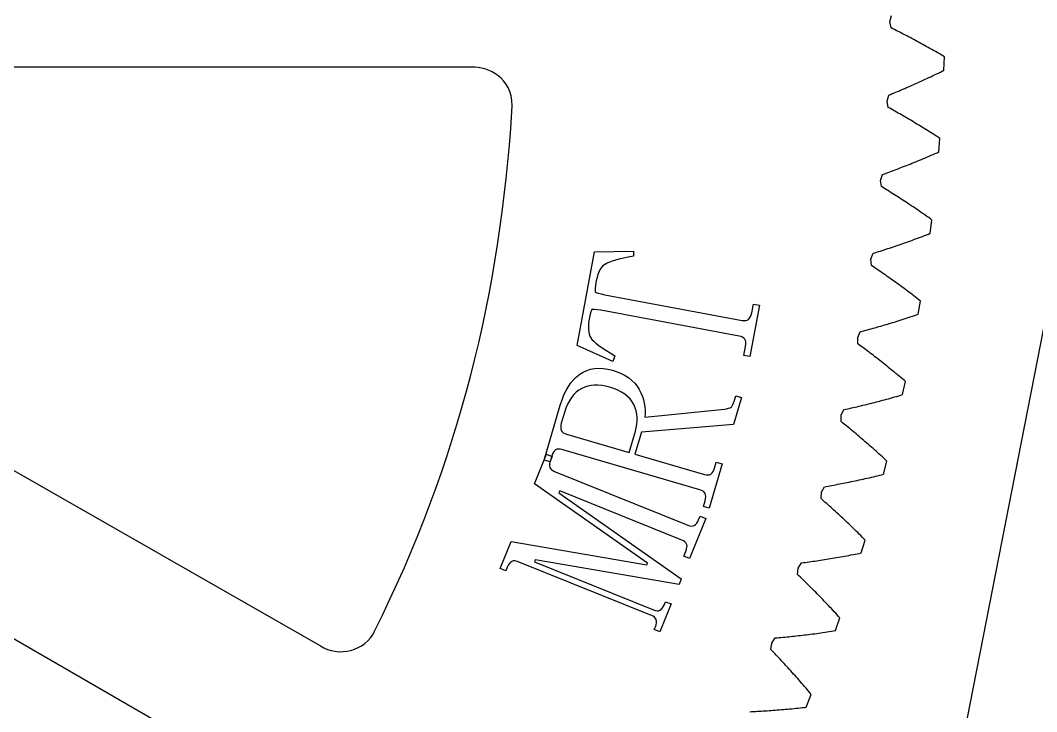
# Model space of a CAD drawing. Extents: x -19 to 488, y 50 to 261.
# Drawn here: x 139.1 to 194.9, y 115.1 to 153.1 of the extents above; entities that cross this region are included whole.
import ezdxf

# ---------------------------------------------------------------- set-up
doc = ezdxf.new("R2010")
doc.units = 0
doc.layers.get('0').update_dxf_attribs({"linetype": 'CONTINUOUS'})

msp = doc.modelspace()

# ---------------------------------------------------------------- linework, layer by layer
at = {"color": 5}
for p, q in [((187.292728, 95.451014), (200.768331, 164.496178)), ((186.804227, 152.989089), (186.884632, 153.327051)), ((186.874133, 152.648789), (186.804227, 152.989089)), ((186.804227, 152.989089), (186.804227, 152.989089)), ((186.966984, 152.60273), (186.874133, 152.648789)), ((187.06023, 152.55622), (186.966984, 152.60273)), ((187.153815, 152.50923), (187.06023, 152.55622)), ((187.247767, 152.461785), (187.153815, 152.50923)), ((187.342086, 152.413892), (187.247767, 152.461785)), ((187.436715, 152.365519), (187.342086, 152.413892)), ((187.531739, 152.316698), (187.436715, 152.365519)), ((187.627074, 152.267391), (187.531739, 152.316698)), ((187.722775, 152.217607), (187.627074, 152.267391)), ((187.818844, 152.167374), (187.722775, 152.217607)), ((187.915223, 152.116659), (187.818844, 152.167374)), ((188.011968, 152.065461), (187.915223, 152.116659)), ((188.109025, 152.013817), (188.011968, 152.065461)), ((188.206448, 151.961659), (188.109025, 152.013817)), ((188.304181, 151.909028), (188.206448, 151.961659)), ((188.402282, 151.855911), (188.304181, 151.909028)), ((188.500693, 151.802317), (188.402282, 151.855911)), ((188.599442, 151.748246), (188.500693, 151.802317)), ((188.69853, 151.693664), (188.599442, 151.748246)), ((188.797929, 151.6386), (188.69853, 151.693664)), ((188.897666, 151.583033), (188.797929, 151.6386)), ((188.997742, 151.526981), (188.897666, 151.583033)), ((189.098101, 151.470423), (188.997742, 151.526981)), ((189.198826, 151.413386), (189.098101, 151.470423)), ((189.299833, 151.355844), (189.198826, 151.413386)), ((189.401179, 151.297791), (189.299833, 151.355844)), ((189.502836, 151.23923), (189.401179, 151.297791)), ((189.604802, 151.180189), (189.502836, 151.23923)), ((189.70708, 151.120612), (189.604802, 151.180189)), ((189.791605, 151.061145), (189.70708, 151.120612)), ((189.76454, 150.330725), (189.791605, 151.061145)), ((164.036367, 150.493517), (105.53297, 150.499359)), ((189.042672, 149.973884), (189.14732, 150.023301)), ((189.14732, 150.023301), (189.252307, 150.073229)), ((189.252307, 150.073229), (189.35766, 150.123631)), ((189.35766, 150.123631), (189.463381, 150.17449)), ((189.463381, 150.17449), (189.56944, 150.225852)), ((189.56944, 150.225852), (189.675838, 150.277668)), ((189.675838, 150.277668), (189.76454, 150.330725)), ((187.815203, 149.416946), (187.915448, 149.460835)), ((187.915448, 149.460835), (188.016089, 149.505172)), ((188.016089, 149.505172), (188.117096, 149.549989)), ((188.117096, 149.549989), (188.21847, 149.595229)), ((188.21847, 149.595229), (188.320212, 149.640949)), ((188.320212, 149.640949), (188.42232, 149.687118)), ((188.42232, 149.687118), (188.524823, 149.733741)), ((188.524823, 149.733741), (188.627664, 149.780815)), ((188.627664, 149.780815), (188.730873, 149.828401)), ((188.730873, 149.828401), (188.834449, 149.876407)), ((188.834449, 149.876407), (188.938363, 149.924921)), ((188.938363, 149.924921), (189.042672, 149.973884)), ((186.642683, 148.629126), (186.737566, 148.963302)), ((186.737566, 148.963302), (186.833606, 149.002393)), ((186.833606, 149.002393), (186.930041, 149.041876)), ((186.930041, 149.041876), (187.026844, 149.081807)), ((187.026844, 149.081807), (187.124041, 149.122168)), ((187.124041, 149.122168), (187.221633, 149.162946)), ((187.221633, 149.162946), (187.319593, 149.204182)), ((187.319593, 149.204182), (187.417947, 149.245838)), ((187.417947, 149.245838), (187.516697, 149.287943)), ((187.516697, 149.287943), (187.615813, 149.330502)), ((187.615813, 149.330502), (187.715325, 149.373512)), ((187.715325, 149.373512), (187.815203, 149.416946)), ((186.697885, 148.286138), (186.642683, 148.629126)), ((186.642683, 148.629126), (186.642683, 148.629126)), ((186.788676, 148.2361), (186.697885, 148.286138)), ((186.879834, 148.185611), (186.788676, 148.2361)), ((186.97133, 148.13467), (186.879834, 148.185611)), ((187.063137, 148.083221), (186.97133, 148.13467)), ((187.155283, 148.031292), (187.063137, 148.083221)), ((187.247767, 147.978914), (187.155283, 148.031292)), ((187.34059, 147.926054), (187.247767, 147.978914)), ((187.433752, 147.872683), (187.34059, 147.926054)), ((187.527224, 147.818835), (187.433752, 147.872683)), ((187.621006, 147.76451), (187.527224, 147.818835)), ((104.903775, 147.711923), (155.552386, 118.716373)), ((187.715127, 147.709699), (187.621006, 147.76451)), ((187.809559, 147.654387), (187.715127, 147.709699)), ((187.904329, 147.598589), (187.809559, 147.654387)), ((187.99941, 147.542313), (187.904329, 147.598589)), ((188.094801, 147.48553), (187.99941, 147.542313)), ((188.190502, 147.428242), (188.094801, 147.48553)), ((188.286542, 147.370468), (188.190502, 147.428242)), ((188.382865, 147.312164), (188.286542, 147.370468)), ((188.479498, 147.253374), (188.382865, 147.312164)), ((188.576441, 147.194108), (188.479498, 147.253374)), ((188.673695, 147.134305), (188.576441, 147.194108)), ((188.771259, 147.073997), (188.673695, 147.134305)), ((188.869106, 147.013178), (188.771259, 147.073997)), ((188.967262, 146.951851), (188.869106, 147.013178)), ((189.06573, 146.890016), (188.967262, 146.951851)), ((189.164479, 146.827645), (189.06573, 146.890016)), ((189.263511, 146.764794), (189.164479, 146.827645)), ((189.362853, 146.701379), (189.263511, 146.764794)), ((189.462478, 146.637481), (189.362853, 146.701379)), ((189.54435, 146.574432), (189.462478, 146.637481)), ((189.485902, 145.845876), (189.54435, 146.574432)), ((188.74933, 145.520389), (188.85601, 145.56529)), ((188.85601, 145.56529), (188.963057, 145.610643)), ((188.963057, 145.610643), (189.070499, 145.656451)), ((189.070499, 145.656451), (189.178308, 145.702733)), ((189.178308, 145.702733), (189.286456, 145.749469)), ((189.286456, 145.749469), (189.394998, 145.796684)), ((189.394998, 145.796684), (189.485902, 145.845876)), ((187.397401, 144.977675), (187.499058, 145.016791)), ((187.499058, 145.016791), (187.601109, 145.056331)), ((187.601109, 145.056331), (187.703556, 145.096293)), ((187.703556, 145.096293), (187.806398, 145.136708)), ((187.806398, 145.136708), (187.909606, 145.177548)), ((187.909606, 145.177548), (188.013238, 145.218834)), ((188.013238, 145.218834), (188.117237, 145.260578)), ((188.117237, 145.260578), (188.221631, 145.30277)), ((188.221631, 145.30277), (188.32642, 145.345383)), ((188.32642, 145.345383), (188.431576, 145.388453)), ((188.431576, 145.388453), (188.537099, 145.431969)), ((188.537099, 145.431969), (188.643046, 145.47597)), ((188.643046, 145.47597), (188.74933, 145.520389)), ((186.293715, 144.280138), (186.402907, 144.609943)), ((186.402907, 144.609943), (186.500527, 144.644851)), ((186.500527, 144.644851), (186.598571, 144.680157)), ((186.598571, 144.680157), (186.69701, 144.715861)), ((186.69701, 144.715861), (186.795845, 144.752011)), ((186.795845, 144.752011), (186.895102, 144.788558)), ((186.895102, 144.788558), (186.994755, 144.825529)), ((186.994755, 144.825529), (187.094803, 144.862927)), ((187.094803, 144.862927), (187.195274, 144.900773)), ((187.195274, 144.900773), (187.29614, 144.939014)), ((187.29614, 144.939014), (187.397401, 144.977675)), ((186.334101, 143.935093), (186.293715, 144.280138)), ((186.293715, 144.280138), (186.293715, 144.280138)), ((186.42269, 143.881217), (186.334101, 143.935093)), ((186.51159, 143.82683), (186.42269, 143.881217)), ((186.600773, 143.771997), (186.51159, 143.82683)), ((186.690294, 143.716653), (186.600773, 143.771997)), ((186.780153, 143.660827), (186.690294, 143.716653)), ((186.870295, 143.604498), (186.780153, 143.660827)), ((186.960747, 143.547684), (186.870295, 143.604498)), ((187.05151, 143.490364), (186.960747, 143.547684)), ((187.142583, 143.432568), (187.05151, 143.490364)), ((187.233938, 143.374233), (187.142583, 143.432568)), ((187.325632, 143.315415), (187.233938, 143.374233)), ((187.417608, 143.256123), (187.325632, 143.315415)), ((187.509867, 143.196289), (187.417608, 143.256123)), ((187.602436, 143.13595), (187.509867, 143.196289)), ((187.695315, 143.075131), (187.602436, 143.13595)), ((187.788448, 143.013776), (187.695315, 143.075131)), ((187.881892, 142.951913), (187.788448, 143.013776)), ((187.975646, 142.889541), (187.881892, 142.951913)), ((188.069655, 142.826662), (187.975646, 142.889541)), ((188.163973, 142.76325), (188.069655, 142.826662)), ((188.258546, 142.699324), (188.163973, 142.76325)), ((188.353429, 142.634867), (188.258546, 142.699324)), ((188.448566, 142.569897), (188.353429, 142.634867)), ((188.544014, 142.504424), (188.448566, 142.569897)), ((188.639715, 142.438384), (188.544014, 142.504424)), ((188.735671, 142.371836), (188.639715, 142.438384)), ((188.831909, 142.30478), (188.735671, 142.371836)), ((188.928429, 142.237157), (188.831909, 142.30478)), ((189.025203, 142.169031), (188.928429, 142.237157)), ((189.014563, 141.377141), (189.10431, 142.102508)), ((189.10431, 142.102508), (189.025203, 142.169031)), ((188.156579, 141.043836), (188.26467, 141.083661)), ((188.26467, 141.083661), (188.373185, 141.123903)), ((188.373185, 141.123903), (188.482094, 141.164627)), ((188.482094, 141.164627), (188.591399, 141.205775)), ((188.591399, 141.205775), (188.701099, 141.247347)), ((188.701099, 141.247347), (188.811165, 141.289401)), ((188.811165, 141.289401), (188.921627, 141.331901)), ((188.921627, 141.331901), (189.014563, 141.377141)), ((151.470597, 111.734455), (100.808099, 140.991222)), ((186.583416, 140.49799), (186.685411, 140.531465)), ((186.685411, 140.531465), (186.787801, 140.565329)), ((186.787801, 140.565329), (186.890643, 140.599619)), ((186.890643, 140.599619), (186.99388, 140.634304)), ((186.99388, 140.634304), (187.09754, 140.669415)), ((187.09754, 140.669415), (187.201624, 140.704947)), ((187.201624, 140.704947), (187.306102, 140.740902)), ((187.306102, 140.740902), (187.410976, 140.777252)), ((187.410976, 140.777252), (187.516302, 140.814054)), ((187.516302, 140.814054), (187.621994, 140.851279)), ((187.621994, 140.851279), (187.728109, 140.888925)), ((187.728109, 140.888925), (187.83462, 140.926996)), ((187.83462, 140.926996), (187.941526, 140.96552)), ((187.941526, 140.96552), (188.048855, 141.004441)), ((188.048855, 141.004441), (188.156579, 141.043836)), ((185.757972, 139.9502), (185.881247, 140.274978)), ((185.881247, 140.274978), (185.980279, 140.305659)), ((185.980279, 140.305659), (186.079734, 140.336729)), ((186.079734, 140.336729), (186.179641, 140.368171)), ((186.179641, 140.368171), (186.279942, 140.400034)), ((186.279942, 140.400034), (186.380668, 140.432292)), ((186.380668, 140.432292), (186.481844, 140.464945)), ((186.481844, 140.464945), (186.583416, 140.49799)), ((185.783485, 139.603713), (185.757972, 139.9502)), ((185.757972, 139.9502), (185.757972, 139.9502)), ((185.869676, 139.546086), (185.783485, 139.603713)), ((185.956121, 139.487948), (185.869676, 139.546086)), ((186.042904, 139.429299), (185.956121, 139.487948)), ((186.12997, 139.370177), (186.042904, 139.429299)), ((186.217317, 139.310515), (186.12997, 139.370177)), ((186.304947, 139.250371), (186.217317, 139.310515)), ((186.39286, 139.189724), (186.304947, 139.250371)), ((186.481082, 139.128563), (186.39286, 139.189724)), ((186.569587, 139.06687), (186.481082, 139.128563)), ((186.658374, 139.004699), (186.569587, 139.06687)), ((186.747415, 138.941986), (186.658374, 139.004699)), ((186.836767, 138.878769), (186.747415, 138.941986)), ((186.926372, 138.815015), (186.836767, 138.878769)), ((187.01626, 138.750781), (186.926372, 138.815015)), ((187.10643, 138.685983), (187.01626, 138.750781)), ((187.196854, 138.620705), (187.10643, 138.685983)), ((187.28756, 138.554865), (187.196854, 138.620705)), ((187.378521, 138.488512), (187.28756, 138.554865)), ((187.469735, 138.421656), (187.378521, 138.488512)), ((187.561231, 138.35423), (187.469735, 138.421656)), ((187.652982, 138.286299), (187.561231, 138.35423)), ((187.744986, 138.217832), (187.652982, 138.286299)), ((187.837273, 138.148832), (187.744986, 138.217832)), ((187.929785, 138.079289), (187.837273, 138.148832)), ((188.022552, 138.009214), (187.929785, 138.079289)), ((188.115572, 137.938602), (188.022552, 138.009214)), ((188.208847, 137.867453), (188.115572, 137.938602)), ((188.302375, 137.795772), (188.208847, 137.867453)), ((188.396129, 137.723523), (188.302375, 137.795772)), ((188.351425, 136.932821), (188.472301, 137.653673)), ((188.472301, 137.653673), (188.396129, 137.723523)), ((187.370562, 136.602025), (187.479867, 136.636739)), ((187.479867, 136.636739), (187.589595, 136.671875)), ((187.589595, 136.671875), (187.699746, 136.707435)), ((187.699746, 136.707435), (187.810292, 136.743419)), ((187.810292, 136.743419), (187.921262, 136.779825)), ((187.921262, 136.779825), (188.032655, 136.816655)), ((188.032655, 136.816655), (188.144444, 136.853909)), ((188.144444, 136.853909), (188.256627, 136.891614)), ((188.256627, 136.891614), (188.351425, 136.932821)), ((185.475694, 136.046756), (185.577294, 136.074273)), ((185.577294, 136.074273), (185.679317, 136.102156)), ((185.679317, 136.102153), (185.781792, 136.130435)), ((185.781792, 136.130435), (185.88469, 136.159078)), ((185.88469, 136.159078), (185.988012, 136.188118)), ((185.988012, 136.188118), (186.091785, 136.217557)), ((186.091785, 136.217557), (186.19601, 136.247388)), ((186.19601, 136.247388), (186.300658, 136.277614)), ((186.300658, 136.277614), (186.405729, 136.308235)), ((186.405729, 136.308235), (186.511224, 136.339248)), ((186.511224, 136.339248), (186.617142, 136.37066)), ((186.617142, 136.37066), (186.723511, 136.402494)), ((186.723511, 136.402494), (186.830304, 136.434727)), ((186.830304, 136.434727), (186.937492, 136.467352)), ((186.937492, 136.467352), (187.045132, 136.5004)), ((187.045132, 136.5004), (187.153194, 136.533869)), ((187.153194, 136.533869), (187.261652, 136.567735)), ((187.261652, 136.567735), (187.370562, 136.602025)), ((185.036443, 135.647299), (185.173575, 135.966492)), ((185.047026, 135.30005), (185.036443, 135.647299)), ((185.036443, 135.647299), (185.036443, 135.647299)), ((185.173575, 135.966492), (185.273848, 135.99288)), ((185.273848, 135.99288), (185.374545, 136.019634)), ((185.374545, 136.019632), (185.475694, 136.046753)), ((185.130649, 135.238754), (185.047026, 135.30005)), ((185.214525, 135.176973), (185.130649, 135.238754)), ((185.298684, 135.11463), (185.214525, 135.176973)), ((185.383125, 135.05181), (185.298684, 135.11463)), ((185.46782, 134.988476), (185.383125, 135.05181)), ((185.552797, 134.924609), (185.46782, 134.988476)), ((185.638028, 134.860206), (185.552797, 134.924609)), ((185.723541, 134.795323), (185.638028, 134.860206)), ((185.809309, 134.729879), (185.723541, 134.795323)), ((185.89533, 134.663952), (185.809309, 134.729879)), ((185.981605, 134.597457), (185.89533, 134.663952)), ((186.068135, 134.530461), (185.981605, 134.597457)), ((186.154918, 134.462925), (186.068135, 134.530461)), ((186.241955, 134.394853), (186.154918, 134.462925)), ((186.329247, 134.326273), (186.241955, 134.394853)), ((186.416792, 134.257126), (186.329247, 134.326273)), ((186.504563, 134.187476), (186.416792, 134.257126)), ((186.592588, 134.117285), (186.504563, 134.187476)), ((186.680867, 134.046531), (186.592588, 134.117285)), ((186.769372, 133.975245), (186.680867, 134.046531)), ((186.858131, 133.903445), (186.769372, 133.975245)), ((186.947088, 133.831086), (186.858131, 133.903445)), ((187.036298, 133.758157), (186.947088, 133.831086)), ((187.125762, 133.684694), (187.036298, 133.758157)), ((187.215424, 133.610696), (187.125762, 133.684694)), ((187.305312, 133.536161), (187.215424, 133.610696)), ((187.395454, 133.461061), (187.305312, 133.536161)), ((187.485793, 133.385398), (187.395454, 133.461061)), ((187.576358, 133.309198), (187.485793, 133.385398)), ((187.649454, 133.23613), (187.576358, 133.309198)), ((187.497675, 132.521149), (187.649454, 133.23613)), ((186.173996, 132.145341), (186.283386, 132.174131)), ((186.283386, 132.174131), (186.393226, 132.203282)), ((186.393226, 132.203282), (186.503491, 132.232859)), ((186.503491, 132.232859), (186.614206, 132.262831)), ((186.614206, 132.262831), (186.725346, 132.293229)), ((186.725346, 132.293229), (186.836908, 132.323991)), ((186.836908, 132.323991), (186.948894, 132.355205)), ((186.948894, 132.355205), (187.061331, 132.386783)), ((187.061331, 132.386783), (187.174192, 132.418815)), ((187.174192, 132.418815), (187.287476, 132.451245)), ((187.287476, 132.451245), (187.401211, 132.484065)), ((187.401211, 132.484065), (187.497675, 132.521149)), ((184.130482, 131.379447), (184.281216, 131.692434)), ((184.281216, 131.692434), (184.382506, 131.714476)), ((184.382506, 131.714473), (184.484275, 131.736881)), ((184.484275, 131.736884), (184.586496, 131.759631)), ((184.586496, 131.759628), (184.689169, 131.782742)), ((184.689169, 131.782742), (184.792293, 131.806223)), ((184.792293, 131.806226), (184.895896, 131.830046)), ((184.895896, 131.830043), (184.999924, 131.854257)), ((184.999924, 131.854257), (185.10443, 131.878811)), ((185.10443, 131.878811), (185.209389, 131.903759)), ((185.209389, 131.903762), (185.314771, 131.929077)), ((185.314771, 131.929075), (185.420604, 131.954785)), ((185.420604, 131.954788), (185.526917, 131.980837)), ((185.526917, 131.980837), (185.633654, 132.007309)), ((185.633654, 132.007307), (185.740842, 132.034118)), ((185.740842, 132.034118), (185.848453, 132.061352)), ((185.848453, 132.061355), (185.956544, 132.088956)), ((185.956544, 132.088953), (186.065058, 132.11695)), ((186.065058, 132.116953), (186.173996, 132.145341)), ((184.126107, 131.032059), (184.130482, 131.379447)), ((184.130482, 131.379447), (184.130482, 131.379447)), ((184.206992, 130.967236), (184.126107, 131.032059)), ((184.288159, 130.90187), (184.206992, 130.967236)), ((184.369552, 130.836), (184.288159, 130.90187)), ((184.451199, 130.769593), (184.369552, 130.836)), ((184.5331, 130.70265), (184.451199, 130.769593)), ((184.615255, 130.635199), (184.5331, 130.70265)), ((184.697635, 130.567214), (184.615255, 130.635199)), ((184.78027, 130.498688), (184.697635, 130.567214)), ((184.86313, 130.429631), (184.78027, 130.498688)), ((184.946245, 130.360035), (184.86313, 130.429631)), ((185.029585, 130.2899), (184.946245, 130.360035)), ((185.113151, 130.219234), (185.029585, 130.2899)), ((185.196971, 130.148027), (185.113151, 130.219234)), ((185.280989, 130.076286), (185.196971, 130.148027)), ((185.36526, 130.004009), (185.280989, 130.076286)), ((185.449729, 129.93117), (185.36526, 130.004009)), ((185.534424, 129.857792), (185.449729, 129.93117)), ((185.619345, 129.783878), (185.534424, 129.857792)), ((185.704491, 129.709397), (185.619345, 129.783878)), ((185.789864, 129.634385), (185.704491, 129.709397)), ((185.875433, 129.558806), (185.789864, 129.634385)), ((185.961201, 129.482688), (185.875433, 129.558806)), ((186.047194, 129.406011), (185.961201, 129.482688)), ((186.133413, 129.328764), (186.047194, 129.406011)), ((186.219801, 129.250986), (186.133413, 129.328764)), ((186.306415, 129.172638), (186.219801, 129.250986)), ((186.393226, 129.093732), (186.306415, 129.172638)), ((186.480236, 129.014258), (186.393226, 129.093732)), ((186.45492, 128.150288), (186.63732, 128.858073)), ((186.567442, 128.93422), (186.480236, 129.014258)), ((186.63732, 128.858073), (186.567442, 128.93422)), ((184.462742, 127.69529), (184.570522, 127.717105)), ((184.570522, 127.717105), (184.678755, 127.739316)), ((184.678755, 127.739316), (184.787467, 127.761866)), ((184.787467, 127.761869), (184.896602, 127.784813)), ((184.896602, 127.784811), (185.006217, 127.808094)), ((185.006217, 127.808097), (185.116312, 127.831775)), ((185.116312, 127.831772), (185.22683, 127.855818)), ((185.22683, 127.855818), (185.337828, 127.880258)), ((185.337828, 127.880261), (185.44925, 127.90504)), ((185.44925, 127.90504), (185.561151, 127.930242)), ((185.561151, 127.93024), (185.673503, 127.955809)), ((185.673503, 127.955812), (185.786279, 127.981748)), ((185.786279, 127.981748), (185.899507, 128.008108)), ((185.899507, 128.008105), (186.013214, 128.034831)), ((186.013214, 128.034834), (186.127345, 128.061956)), ((186.127345, 128.061953), (186.241927, 128.089498)), ((186.241927, 128.089498), (186.356933, 128.117409)), ((186.356933, 128.117409), (186.45492, 128.150288)), ((183.022421, 126.807644), (183.041725, 127.154495)), ((183.041725, 127.154495), (183.20578, 127.460735)), ((183.041725, 127.154495), (183.041725, 127.154495)), ((183.20578, 127.460735), (183.307945, 127.478402)), ((183.307945, 127.478405), (183.410561, 127.496382)), ((183.410561, 127.496379), (183.513685, 127.514724)), ((183.513685, 127.514727), (183.61726, 127.53341)), ((183.61726, 127.53341), (183.721288, 127.552403)), ((183.721288, 127.552401), (183.825823, 127.571761)), ((183.825823, 127.571764), (183.930809, 127.591463)), ((183.930809, 127.591463), (184.036248, 127.611529)), ((184.036248, 127.611529), (184.142194, 127.631934)), ((184.142194, 127.631931), (184.248563, 127.652702)), ((184.248563, 127.652702), (184.355413, 127.673813)), ((184.355413, 127.673813), (184.462742, 127.69529)), ((183.100455, 126.739375), (183.022421, 126.807644)), ((183.178715, 126.6706), (183.100455, 126.739375)), ((183.257201, 126.601283), (183.178715, 126.6706)), ((183.335913, 126.531433), (183.257201, 126.601283)), ((183.414879, 126.461022), (183.335913, 126.531433)), ((183.494042, 126.390097), (183.414879, 126.461022)), ((183.573431, 126.31861), (183.494042, 126.390097)), ((183.653018, 126.246615), (183.573431, 126.31861)), ((183.73283, 126.174055), (183.653018, 126.246615)), ((183.812869, 126.100963), (183.73283, 126.174055)), ((183.893133, 126.027303), (183.812869, 126.100963)), ((183.973566, 125.953104), (183.893133, 126.027303)), ((184.054225, 125.878374), (183.973566, 125.953104)), ((184.13511, 125.803074), (184.054225, 125.878374)), ((184.216164, 125.727216), (184.13511, 125.803074)), ((184.297444, 125.650815), (184.216164, 125.727216)), ((184.378922, 125.573882), (184.297444, 125.650815)), ((184.460569, 125.496358), (184.378922, 125.573882)), ((184.542441, 125.418293), (184.460569, 125.496358)), ((184.624483, 125.339665), (184.542441, 125.418293)), ((184.706723, 125.260505), (184.624483, 125.339665)), ((184.78916, 125.180749), (184.706723, 125.260505)), ((184.871766, 125.100457), (184.78916, 125.180749)), ((184.95457, 125.019572), (184.871766, 125.100457)), ((185.037544, 124.938151), (184.95457, 125.019572)), ((185.120715, 124.856137), (185.037544, 124.938151)), ((185.204027, 124.773559), (185.120715, 124.856137)), ((185.287536, 124.690416), (185.204027, 124.773559)), ((185.22508, 123.82834), (185.437763, 124.527627)), ((185.371215, 124.606709), (185.287536, 124.690416)), ((185.437763, 124.527627), (185.371215, 124.606709)), ((185.00966, 123.77675), (185.125795, 123.799694)), ((185.125795, 123.799692), (185.22508, 123.82834)), ((181.772204, 122.980319), (181.949299, 123.279217)), ((181.949299, 123.279217), (182.052112, 123.292454)), ((182.052112, 123.292454), (182.155434, 123.306029)), ((182.155434, 123.306029), (182.259235, 123.319914)), ((182.259235, 123.319917), (182.363516, 123.334112)), ((182.363516, 123.33411), (182.468277, 123.348616)), ((182.468277, 123.348619), (182.573518, 123.363464)), ((182.573518, 123.363461), (182.679267, 123.378644)), ((182.679267, 123.378644), (182.785495, 123.394138)), ((182.785495, 123.394138), (182.892203, 123.409971)), ((182.892203, 123.409974), (182.999363, 123.426145)), ((182.999363, 123.426142), (183.107031, 123.442624)), ((183.107031, 123.442627), (183.215178, 123.459476)), ((183.215178, 123.459473), (183.323806, 123.476632)), ((183.323806, 123.476635), (183.432885, 123.494161)), ((183.432885, 123.494161), (183.542443, 123.512025)), ((183.542443, 123.512023), (183.65251, 123.530226)), ((183.65251, 123.530229), (183.763028, 123.548799)), ((183.763028, 123.548799), (183.873998, 123.567708)), ((183.873998, 123.567708), (183.985476, 123.586984)), ((183.985476, 123.586981), (184.097405, 123.606623)), ((184.097405, 123.606623), (184.209814, 123.626605)), ((184.209814, 123.626605), (184.322675, 123.646953)), ((184.322675, 123.646956), (184.436015, 123.667671)), ((184.436015, 123.667671), (184.549807, 123.688725)), ((184.549807, 123.688725), (184.664079, 123.710174)), ((184.664079, 123.710171), (184.778831, 123.731987)), ((184.778831, 123.731987), (184.894006, 123.754197)), ((184.894006, 123.754197), (185.00966, 123.776747)), ((181.737999, 122.634625), (181.772204, 122.980319)), ((181.772204, 122.980319), (181.772204, 122.980319)), ((181.813014, 122.56305), (181.737999, 122.634625)), ((181.888254, 122.490971), (181.813014, 122.56305)), ((181.963692, 122.418327), (181.888254, 122.490971)), ((182.039328, 122.345147), (181.963692, 122.418327)), ((182.115161, 122.271433), (182.039328, 122.345147)), ((182.19122, 122.197152), (182.115161, 122.271433)), ((182.267448, 122.122335), (182.19122, 122.197152)), ((182.343874, 122.046979), (182.267448, 122.122335)), ((182.420497, 121.971033), (182.343874, 122.046979)), ((182.497318, 121.894579), (182.420497, 121.971033)), ((182.574336, 121.817535), (182.497318, 121.894579)), ((182.651524, 121.739952), (182.574336, 121.817535)), ((182.728881, 121.661805), (182.651524, 121.739952)), ((182.806436, 121.583093), (182.728881, 121.661805)), ((182.88416, 121.503845), (182.806436, 121.583093)), ((182.962082, 121.42403), (182.88416, 121.503845)), ((183.040172, 121.343625), (182.962082, 121.42403)), ((183.118404, 121.262686), (183.040172, 121.343625)), ((183.196834, 121.181177), (183.118404, 121.262686)), ((183.275433, 121.099082), (183.196834, 121.181177)), ((183.354201, 121.016444), (183.275433, 121.099082)), ((183.43311, 120.93322), (183.354201, 121.016444)), ((183.512189, 120.849428), (183.43311, 120.93322)), ((183.591437, 120.765072), (183.512189, 120.849428)), ((183.670826, 120.680148), (183.591437, 120.765072)), ((183.750385, 120.594638), (183.670826, 120.680148)), ((183.830084, 120.50856), (183.750385, 120.594638)), ((183.909953, 120.421918), (183.830084, 120.50856)), ((183.81047, 119.56331), (184.053012, 120.252807)), ((183.989935, 120.334683), (183.909953, 120.421918)), ((184.053012, 120.252807), (183.989935, 120.334683)), ((158.527631, 119.528109), (158.527631, 119.528109)), ((182.115782, 119.319671), (182.226498, 119.333133)), ((182.226498, 119.333133), (182.337721, 119.346933)), ((182.337721, 119.346931), (182.449425, 119.361042)), ((182.449425, 119.361042), (182.561608, 119.375491)), ((182.561608, 119.375491), (182.674271, 119.390308)), ((182.674271, 119.390311), (182.787442, 119.405438)), ((182.787442, 119.405438), (182.901065, 119.420904)), ((182.901065, 119.420904), (183.015196, 119.436708)), ((183.015196, 119.436705), (183.129806, 119.452877)), ((183.129806, 119.452877), (183.244896, 119.469387)), ((183.244896, 119.469387), (183.360466, 119.486264)), ((183.360466, 119.486264), (183.476488, 119.503479)), ((183.476488, 119.503482), (183.593018, 119.521036)), ((183.593018, 119.521033), (183.710027, 119.538983)), ((183.710027, 119.538983), (183.81047, 119.56331)), ((180.275241, 118.520697), (180.324292, 118.864644)), ((180.324292, 118.864644), (180.514086, 119.155615)), ((180.324292, 118.864644), (180.324292, 118.864644)), ((180.514086, 119.155615), (180.617379, 119.164448)), ((180.617379, 119.164446), (180.721181, 119.173533)), ((180.721181, 119.173536), (180.825462, 119.182934)), ((180.825462, 119.182934), (180.930251, 119.192642)), ((180.930251, 119.19264), (181.035548, 119.20263)), ((181.035548, 119.20263), (181.141353, 119.212931)), ((181.141353, 119.212931), (181.247638, 119.223543)), ((181.247638, 119.223546), (181.354431, 119.234468)), ((181.354431, 119.234468), (181.461732, 119.2457)), ((181.461732, 119.245697), (181.569484, 119.257212)), ((181.569484, 119.257215), (181.677773, 119.269068)), ((181.677773, 119.269065), (181.786541, 119.281229)), ((181.786541, 119.281232), (181.89579, 119.293734)), ((181.89579, 119.293732), (182.005546, 119.306545)), ((182.005546, 119.306545), (182.115782, 119.319668)), ((180.347123, 118.445993), (180.275241, 118.520697)), ((180.419175, 118.370727), (180.347123, 118.445993)), ((180.491424, 118.294922), (180.419175, 118.370727)), ((180.563842, 118.21855), (180.491424, 118.294922)), ((180.636429, 118.141647), (180.563842, 118.21855)), ((180.709214, 118.064177), (180.636429, 118.141647)), ((180.782169, 117.98614), (180.709214, 118.064177)), ((180.855293, 117.907541), (180.782169, 117.98614)), ((180.928558, 117.828377), (180.855293, 117.907541)), ((181.00202, 117.748681), (180.928558, 117.828377)), ((181.075652, 117.668417), (181.00202, 117.748681)), ((181.149425, 117.58756), (181.075652, 117.668417)), ((181.223367, 117.506164), (181.149425, 117.58756)), ((181.29745, 117.42421), (181.223367, 117.506164)), ((181.371703, 117.34166), (181.29745, 117.42421)), ((181.446097, 117.258571), (181.371703, 117.34166)), ((181.52066, 117.174895), (181.446097, 117.258571)), ((181.595364, 117.090649), (181.52066, 117.174895)), ((181.670209, 117.005841), (181.595364, 117.090649)), ((181.745196, 116.920469), (181.670209, 117.005841)), ((181.820323, 116.834504), (181.745196, 116.920469)), ((181.895592, 116.747949), (181.820323, 116.834504)), ((181.971002, 116.660852), (181.895592, 116.747949)), ((182.046524, 116.573169), (181.971002, 116.660852)), ((182.122188, 116.484887), (182.046524, 116.573169)), ((182.197993, 116.396046), (182.122188, 116.484887)), ((182.273939, 116.30661), (182.197993, 116.396046)), ((182.213656, 115.363082), (182.485634, 116.041487)), ((182.34997, 116.216606), (182.273939, 116.30661)), ((182.426142, 116.126016), (182.34997, 116.216606)), ((182.485634, 116.041487), (182.426142, 116.126016)), ((179.110454, 115.106573), (179.215045, 115.111483)), ((179.215045, 115.111481), (179.320173, 115.116673)), ((179.320173, 115.116673), (179.425809, 115.12212)), ((179.425809, 115.12212), (179.531953, 115.127878)), ((179.531953, 115.127878), (179.638576, 115.133889)), ((179.638576, 115.133892), (179.745736, 115.140214)), ((179.745736, 115.140211), (179.853404, 115.146815)), ((179.853404, 115.146815), (179.96158, 115.153701)), ((179.96158, 115.153704), (180.070263, 115.160872)), ((180.070263, 115.160869), (180.179455, 115.168348)), ((180.179455, 115.168348), (180.289155, 115.176138)), ((180.289155, 115.176138), (180.399334, 115.184209)), ((180.399334, 115.184212), (180.51005, 115.192594)), ((180.51005, 115.192594), (180.621246, 115.201286)), ((180.621246, 115.201284), (180.732949, 115.210258)), ((180.732949, 115.210258), (180.845161, 115.219572)), ((180.845161, 115.219572), (180.95788, 115.229195)), ((180.95788, 115.229195), (181.07108, 115.239101)), ((181.07108, 115.239101), (181.184787, 115.249374)), ((181.184787, 115.249374), (181.298974, 115.259929)), ((181.298974, 115.259929), (181.413669, 115.270823)), ((181.413669, 115.270826), (181.528872, 115.282058)), ((181.528872, 115.282056), (181.644555, 115.293599)), ((181.644555, 115.293599), (181.760746, 115.305452)), ((181.760746, 115.305455), (181.877417, 115.317675)), ((181.877417, 115.317675), (181.994596, 115.330206)), ((181.994596, 115.330203), (182.112254, 115.3431)), ((182.112254, 115.3431), (182.213656, 115.363082))]:
    msp.add_line(p, q, dxfattribs=at)
at = {"color": 7}
for p, q in [((169.633714, 135.204825), (170.597085, 140.351991)), ((170.597085, 140.351991), (172.73708, 140.400087)), ((172.73708, 140.400087), (172.740551, 140.119042)), ((171.166705, 138.002229), (178.697822, 136.592661)), ((179.638887, 137.425942), (179.111566, 134.608546)), ((179.222533, 136.999163), (179.3138, 137.486789)), ((179.3138, 137.486789), (179.313803, 137.486786)), ((179.313803, 137.486786), (179.638887, 137.425942)), ((178.535573, 135.725771), (170.950278, 137.145478)), ((171.601313, 134.33185), (169.633714, 135.204825)), ((178.786482, 134.66939), (178.877753, 135.157017)), ((171.716339, 134.646793), (171.601313, 134.33185)), ((179.111566, 134.608546), (178.786482, 134.66939)), ((169.787652, 133.633406), (169.787657, 133.633403)), ((178.661554, 132.360959), (178.228622, 130.879521)), ((178.251333, 132.136279), (178.344102, 132.453731)), ((178.344102, 132.453731), (178.661554, 132.360959)), ((167.836085, 128.920436), (168.717406, 131.936223)), ((173.347273, 131.272338), (177.72636, 131.715424)), ((168.942091, 131.525999), (168.77201, 130.944006)), ((172.495182, 129.339118), (172.835341, 130.503107)), ((178.228622, 130.879521), (173.168251, 130.463249)), ((169.056126, 130.344134), (172.495182, 129.339118)), ((169.056126, 130.344134), (169.056126, 130.344134)), ((173.168251, 130.463249), (172.812628, 129.246352)), ((176.374659, 127.286567), (168.80873, 129.4976)), ((167.295943, 127.614241), (167.955956, 129.249993)), ((168.153537, 128.827664), (167.836085, 128.920436)), ((167.955956, 129.249993), (168.262661, 129.126241)), ((168.246306, 129.145116), (168.153537, 128.827664)), ((168.262661, 129.126241), (168.180151, 128.921777)), ((172.812628, 129.246352), (176.622044, 128.133104)), ((168.403456, 128.296716), (168.403459, 128.296716)), ((168.403459, 128.296716), (175.713226, 125.347268)), ((177.594692, 128.710268), (176.883449, 126.276474)), ((177.184471, 128.485588), (177.27724, 128.803037)), ((177.27724, 128.803037), (177.594692, 128.710268)), ((173.506263, 123.265789), (167.295943, 127.614241)), ((168.686869, 127.231328), (168.645614, 127.129095)), ((175.383227, 124.529388), (168.686869, 127.231328)), ((168.645614, 127.129095), (175.356345, 122.400414)), ((176.566, 126.369246), (176.65877, 126.686698)), ((176.883449, 126.276474), (176.566, 126.369246)), ((176.697008, 125.72303), (175.81011, 123.524991)), ((176.307792, 125.642321), (176.390303, 125.846785)), ((176.390303, 125.846785), (176.697008, 125.72303)), ((165.419018, 122.962575), (166.017157, 124.444976)), ((166.017157, 124.444976), (173.465007, 123.163557)), ((175.503408, 123.648742), (175.606535, 123.904328)), ((173.712564, 120.388892), (166.4028, 123.338337)), ((167.334557, 123.437897), (167.293301, 123.335665)), ((167.293301, 123.335665), (173.836307, 120.6956)), ((175.232593, 122.093712), (167.334557, 123.437897)), ((173.465007, 123.163557), (173.506263, 123.265789)), ((175.81011, 123.524991), (175.503408, 123.648742)), ((165.725723, 122.838821), (165.419018, 122.962575)), ((165.808234, 123.043285), (165.725723, 122.838821)), ((175.356345, 122.400414), (175.232593, 122.093712)), ((174.799461, 121.020246), (174.180692, 119.486729)), ((174.430873, 120.990652), (174.492756, 121.144)), ((174.492756, 121.144), (174.799461, 121.020246)), ((173.87399, 119.610484), (173.935873, 119.763832)), ((174.180692, 119.486729), (173.87399, 119.610484))]:
    msp.add_line(p, q, dxfattribs=at)
at = {"color": 5}
for points in [[(166.063024, 148.053457), (166.227946, 149.800963), (164.950549, 150.434535), (164.036367, 150.493517)], [(158.527631, 119.528109), (163.188213, 128.857399), (165.427547, 138.176086), (166.063024, 148.053457)], [(155.552386, 118.716373), (156.545856, 118.080145), (158.032907, 118.433341), (158.527631, 119.528109)]]:
    msp.add_open_spline(points, degree=3, dxfattribs=at)
at = {"color": 7}
for points in [[(172.740554, 140.119042), (171.927943, 139.972049), (171.414434, 139.825153), (171.200027, 139.678355)], [(171.200027, 139.678355), (170.956264, 139.574435), (170.787057, 139.269632), (170.692408, 138.763946)], [(170.692408, 138.763946), (170.624802, 138.402741), (170.605679, 138.200699), (170.635041, 138.157818)], [(170.635041, 138.157818), (170.664398, 138.114937), (170.841622, 138.063076), (171.166705, 138.002229)], [(170.452508, 137.182565), (170.409627, 137.153205), (170.364525, 137.012103), (170.317202, 136.75926)], [(170.950278, 137.145478), (170.661313, 137.19956), (170.495389, 137.211925), (170.452508, 137.182565)], [(170.317202, 136.75926), (170.222553, 136.253574), (170.24525, 135.875467), (170.385288, 135.624944)], [(178.697822, 136.592661), (178.842303, 136.565624), (178.957427, 136.581457), (179.043189, 136.640179)], [(179.043189, 136.640179), (179.13571, 136.73502), (179.195493, 136.854682), (179.222533, 136.999163)], [(170.385288, 135.624944), (170.532089, 135.410537), (170.975774, 135.084488), (171.716339, 134.646793)], [(178.840373, 135.556561), (178.781654, 135.642326), (178.680054, 135.698728), (178.535573, 135.725771)], [(178.877753, 135.157017), (178.911555, 135.337619), (178.899089, 135.4708), (178.840373, 135.556561)], [(169.787657, 133.633403), (170.274384, 133.988865), (170.870471, 134.063518), (171.575919, 133.857364)], [(171.575919, 133.857364), (172.281365, 133.651206), (172.771395, 133.297435), (173.046006, 132.796053)], [(168.717406, 131.936223), (168.954487, 132.747488), (169.311235, 133.313216), (169.787652, 133.633406)], [(169.904105, 132.852822), (169.458612, 132.638449), (169.13794, 132.196175), (168.942091, 131.525999)], [(171.418885, 132.926993), (170.819256, 133.102224), (170.314329, 133.077502), (169.904105, 132.852822)], [(172.74571, 131.964979), (172.531334, 132.410472), (172.089061, 132.731144), (171.418885, 132.926993)], [(173.046006, 132.796053), (173.320614, 132.294671), (173.421037, 131.786764), (173.347273, 131.272338)], [(172.835341, 130.503107), (172.98996, 131.032192), (172.960081, 131.519483), (172.74571, 131.964979)], [(177.72636, 131.715424), (177.888065, 131.744735), (178.014497, 131.784357), (178.105658, 131.834285)], [(178.105658, 131.834285), (178.17185, 131.929797), (178.22041, 132.030463), (178.251333, 132.136279)], [(168.77201, 130.944006), (168.73078, 130.802915), (168.729976, 130.669153), (168.76947, 130.54272)], [(168.769597, 130.54272), (168.819528, 130.451559), (168.915035, 130.385364), (169.056126, 130.344134)], [(168.460358, 129.484553), (168.369197, 129.434622), (168.297846, 129.321477), (168.246306, 129.145116)], [(168.80873, 129.4976), (168.667642, 129.53883), (168.551519, 129.534481), (168.460358, 129.484562)], [(168.180151, 128.921777), (168.125143, 128.785466), (168.111094, 128.652443), (168.138004, 128.522706)], [(168.138004, 128.522706), (168.178661, 128.427047), (168.267146, 128.351719), (168.403456, 128.296716)], [(176.970419, 128.146151), (177.071889, 128.231354), (177.143238, 128.344497), (177.184471, 128.485588)], [(176.622044, 128.133104), (176.763135, 128.091874), (176.879261, 128.096223), (176.970419, 128.146142)], [(176.661185, 127.087981), (176.611257, 127.179142), (176.515748, 127.245334), (176.374659, 127.286567)], [(176.65877, 126.686698), (176.710309, 126.863059), (176.711113, 126.996821), (176.66131, 127.087981)], [(176.061178, 125.325752), (176.170587, 125.400484), (176.25279, 125.50601), (176.307792, 125.642321)], [(175.713226, 125.347268), (175.849537, 125.292269), (175.965522, 125.285095), (176.061178, 125.325763)], [(175.648679, 124.303402), (175.608025, 124.399058), (175.51954, 124.474386), (175.383227, 124.529388)], [(175.606535, 123.904328), (175.675287, 124.07472), (175.689333, 124.207745), (175.648679, 124.303402)], [(166.054845, 123.359857), (165.959186, 123.3192), (165.876983, 123.213677), (165.808234, 123.043285)], [(166.4028, 123.338337), (166.266487, 123.39334), (166.150502, 123.400514), (166.054845, 123.359843)], [(173.836307, 120.6956), (173.972618, 120.640598), (174.088603, 120.633426), (174.184259, 120.674095)], [(174.184259, 120.674081), (174.293668, 120.748816), (174.375874, 120.854339), (174.430873, 120.990652)], [(173.978017, 120.162903), (173.93736, 120.258562), (173.848878, 120.33389), (173.712564, 120.388892)], [(173.935873, 119.763832), (174.004622, 119.934224), (174.018671, 120.067246), (173.978017, 120.162903)]]:
    msp.add_open_spline(points, degree=3, dxfattribs=at)

doc.saveas('drawing.dxf')
